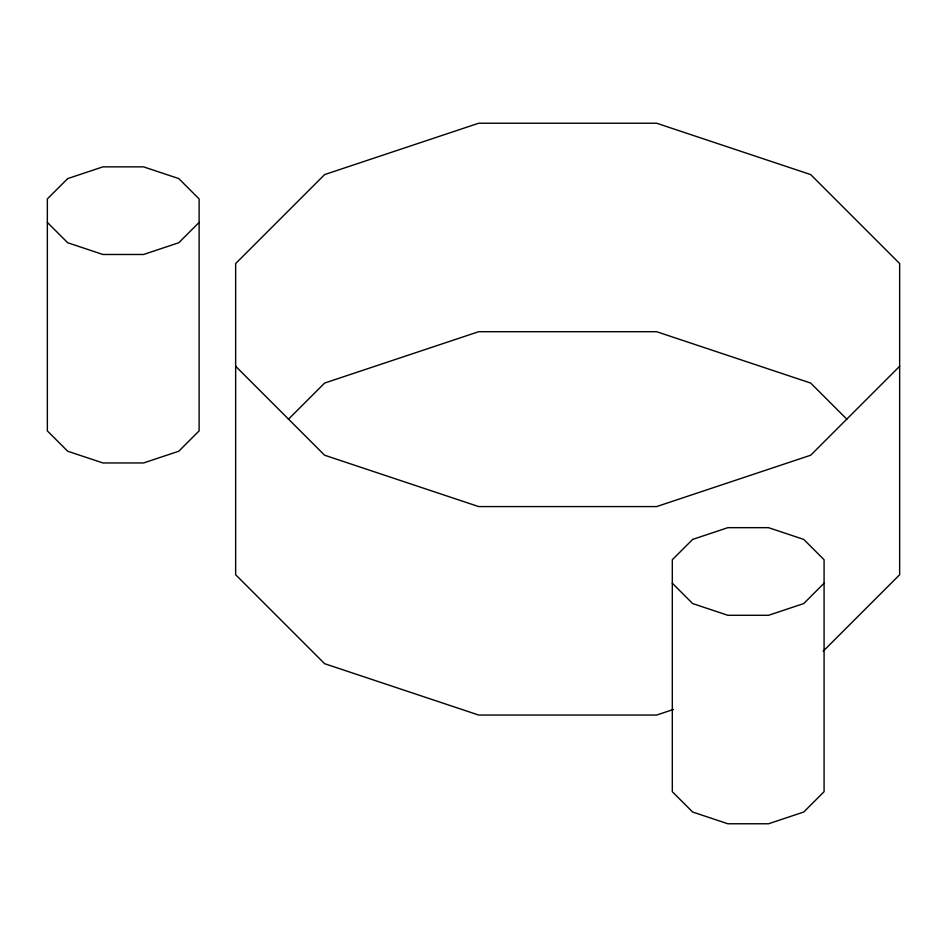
<?xml version="1.0" encoding="UTF-8"?>
<svg xmlns="http://www.w3.org/2000/svg" width="947" height="947" viewBox="0 0 947 947"><rect width="100%" height="100%" fill="white"/><g stroke="black" fill="none" stroke-linecap="round" stroke-linejoin="round"><path stroke-width="1.42" d="M199.119 222.403L178.782 242.74L143.565 254.483L102.903 254.483L67.687 242.74L47.35 222.403M288.409 419.261L324.608 383.062L478.697 331.699L656.614 331.699L810.691 383.062L846.89 419.261M899.65 366.264L810.691 455.223L656.614 506.586L478.697 506.586L324.608 455.223L235.649 366.264M824.079 583.222L803.743 603.559L768.526 615.301L727.864 615.301L692.648 603.559L672.311 583.222M823.109 651.287L899.65 574.734L899.65 263.55L810.691 174.591L656.614 123.228L478.697 123.228L324.608 174.591L235.649 263.55L235.649 574.734L324.608 663.693L478.697 715.056L656.614 715.056L673.424 709.457M67.687 178.592L47.35 198.929L47.35 430.885L67.687 451.222L102.903 462.953L143.565 462.953L178.782 451.222L199.119 430.885L199.119 198.929L178.782 178.592L143.565 166.861L102.903 166.861L67.687 178.592M692.648 539.411L672.311 559.748L672.311 791.704L692.648 812.029L727.864 823.772L768.526 823.772L803.743 812.029L824.079 791.704L824.079 559.748L803.743 539.411L768.526 527.668L727.864 527.668L692.648 539.411"/></g></svg>
